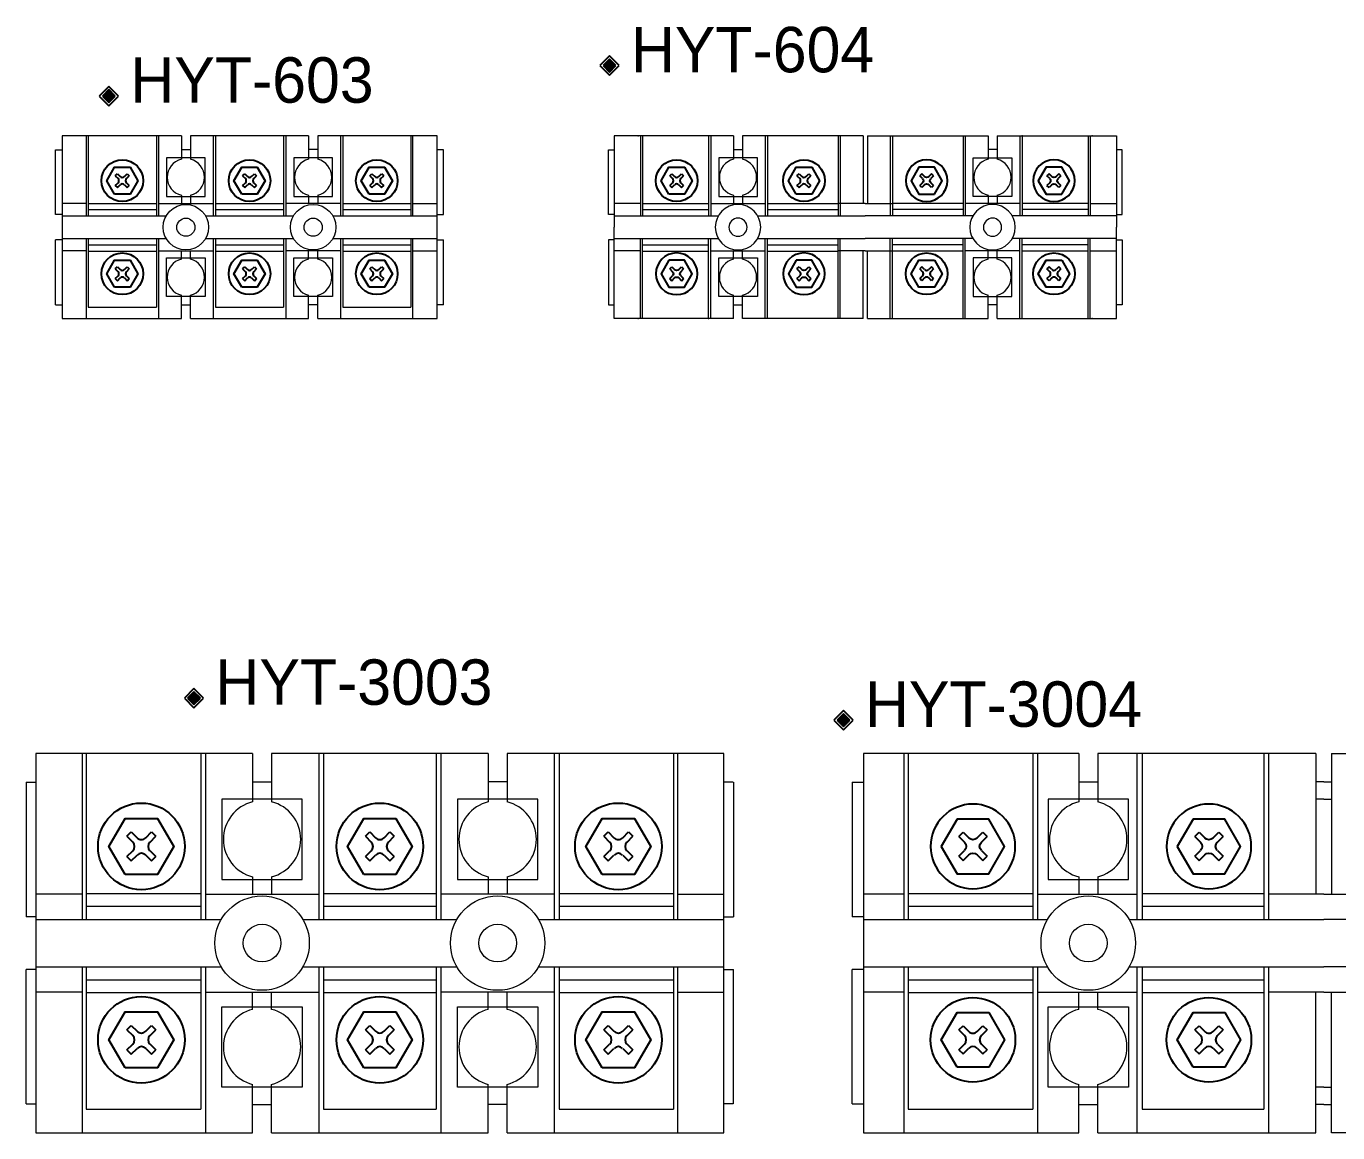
# Model space of a CAD drawing. Header units: millimetres. Extents: x 22 to 1346, y 56 to 432.
# Drawn here: x 21.9 to 310.4, y 66.8 to 310.4 of the extents above; entities that cross this region are included whole.
import ezdxf

# ---------------------------------------------------------------- set-up
doc = ezdxf.new("R2010")
doc.units = ezdxf.units.MM
doc.layers.add('3', color=3, linetype='Continuous')
doc.layers.add('hw_VTP', color=7, linetype='Continuous', lineweight=13)
doc.styles.add('RO', font='txt')

# ---------------------------------------------------------------- blocks, each defined once
blk = doc.blocks.new('1')
at = {"layer": '3'}
for p, q in [((-1.53, 1.07), (-1.07, 1.53)), ((-1.07, 1.53), (-0.46, 0.92)), ((0.46, 0.92), (1.07, 1.53)), ((1.07, 1.53), (1.53, 1.07)), ((-1.53, 1.07), (-0.92, 0.46)), ((0.92, 0.46), (1.53, 1.07)), ((-1.53, -1.07), (-0.92, -0.46)), ((-1.53, -1.07), (-1.07, -1.53)), ((-1.07, -1.53), (-0.46, -0.92)), ((0.46, -0.92), (1.07, -1.53)), ((0.92, -0.46), (1.53, -1.07)), ((1.07, -1.53), (1.53, -1.07))]:
    blk.add_line(p, q, dxfattribs=at)
blk.add_lwpolyline([(-1.71, -2.97), (-3.43, 0), (-1.71, 2.97), (1.71, 2.97), (3.43, 0), (1.71, -2.97)], close=True, dxfattribs=at)
blk.add_circle((0, 0), 4.59, dxfattribs=at)
for centre, start, end in [((-1.37, 0), 315, 45), ((0, 1.37), 225, 315), ((1.37, 0), 135, 225), ((0, -1.37), 45, 135)]:
    blk.add_arc(centre, 0.648, start, end, dxfattribs=at)
blk = doc.blocks.new('CD_3P-60A')
at = {"layer": 'hw_VTP', "linetype": 'Continuous'}
for p, q in [((-27.25, 20.1), (-27.25, -20.1)), ((-1, 20.1), (-27.25, 20.1)), ((-21.95, 20.1), (-21.95, 2.5)), ((-21.5, 20.1), (-21.5, 2.5)), ((-6.5, 20.1), (-6.5, 2.5)), ((-6, 20.1), (-6, 2.5)), ((-1, 20.1), (-1, 14.98)), ((27, 20.1), (1, 20.1)), ((1, 20.1), (1, 14.98)), ((6, 20.1), (6, 2.5)), ((6.5, 20.1), (6.5, 2.5)), ((21.5, 20.1), (21.5, 2.5)), ((22, 20.1), (22, 2.5)), ((27, 20.1), (27, 14.98)), ((55.25, 20.1), (29, 20.1)), ((29, 20.1), (29, 14.98)), ((34, 20.1), (34, 2.5)), ((34.5, 20.1), (34.5, 2.5)), ((49.5, 20.1), (49.5, 2.5)), ((49.95, 2.5), (49.95, 20.1)), ((55.25, -20.1), (55.25, 20.1)), ((-28.7, 2.8), (-28.7, 17.05)), ((-28.7, 17.05), (-27.25, 17.05)), ((-1, 17.1), (1, 17.1)), ((1, 15.25), (-1, 15.25)), ((29, 17.1), (27, 17.1)), ((29, 15.25), (27, 15.25)), ((56.7, 17.05), (55.25, 17.05)), ((56.7, 2.8), (56.7, 17.05)), ((-1, 7.02), (-1, 5.2)), ((1, 7.02), (1, 5.2)), ((27, 7.02), (27, 5.2)), ((29, 7.02), (29, 5.2)), ((-21.95, 5.2), (-27.25, 5.2)), ((-21.5, 5.25), (-6.5, 5.25)), ((-21.5, 3.9), (-6.5, 3.9)), ((-6, 5.2), (6, 5.2)), ((6.5, 5.25), (21.5, 5.25)), ((6.5, 3.9), (21.5, 3.9)), ((34, 5.2), (22, 5.2)), ((34.5, 5.25), (49.5, 5.25)), ((34.5, 3.9), (49.5, 3.9)), ((49.95, 5.2), (55.25, 5.2)), ((-27.25, 2.8), (-28.7, 2.8)), ((-27.25, 2.5), (-4.33, 2.5)), ((4.33, 2.5), (23.67, 2.5)), ((32.33, 2.5), (55.25, 2.5)), ((55.25, 2.8), (56.7, 2.8)), ((-28.7, -17.05), (-28.7, -2.8)), ((-27.25, -2.8), (-28.7, -2.8)), ((-27.25, -2.5), (-4.33, -2.5)), ((-21.95, -2.5), (-21.95, -20.1)), ((-21.5, -2.5), (-21.5, -17.6)), ((-6.5, -2.5), (-6.5, -17.6)), ((-6, -2.5), (-6, -20.1)), ((4.33, -2.5), (23.67, -2.5)), ((6, -2.5), (6, -20.1)), ((6.5, -2.5), (6.5, -17.6)), ((21.5, -2.5), (21.5, -17.6)), ((22, -2.5), (22, -20.1)), ((32.33, -2.5), (55.25, -2.5)), ((34, -2.5), (34, -20.1)), ((34.5, -2.5), (34.5, -17.6)), ((49.5, -2.5), (49.5, -17.6)), ((49.95, -20.1), (49.95, -2.5)), ((55.25, -2.8), (56.7, -2.8)), ((56.7, -17.05), (56.7, -2.8)), ((-21.95, -5.2), (-27.25, -5.2)), ((-21.5, -3.9), (-6.5, -3.9)), ((-21.5, -5.25), (-6.5, -5.25)), ((-6, -5.2), (6, -5.2)), ((-1, -7.02), (-1, -5.2)), ((1, -7.02), (1, -5.2)), ((6.5, -3.9), (21.5, -3.9)), ((6.5, -5.25), (21.5, -5.25)), ((34, -5.2), (22, -5.2)), ((27, -7.02), (27, -5.2)), ((29, -7.02), (29, -5.2)), ((34.5, -3.9), (49.5, -3.9)), ((34.5, -5.25), (49.5, -5.25)), ((49.95, -5.2), (55.25, -5.2)), ((-28.7, -17.05), (-27.25, -17.05)), ((-1, -20.1), (-1, -14.98)), ((1, -15.25), (-1, -15.25)), ((-1, -17.1), (1, -17.1)), ((1, -20.1), (1, -14.98)), ((27, -20.1), (27, -14.98)), ((29, -15.25), (27, -15.25)), ((29, -17.1), (27, -17.1)), ((29, -20.1), (29, -14.98)), ((56.7, -17.05), (55.25, -17.05)), ((-27.25, -20.1), (-1, -20.1)), ((-21.5, -17.6), (-6.5, -17.6)), ((1, -20.1), (27, -20.1)), ((6.5, -17.6), (21.5, -17.6)), ((29, -20.1), (55.25, -20.1)), ((34.5, -17.6), (49.5, -17.6))]:
    blk.add_line(p, q, dxfattribs=at)
for points in [[(-1, 15.25), (-4.25, 15.25), (-4.25, 6.75), (4.25, 6.75), (4.25, 15.25), (1, 15.25)], [(27, 15.25), (23.75, 15.25), (23.75, 6.75), (32.25, 6.75), (32.25, 15.25), (29, 15.25)], [(-1, -15.25), (-4.25, -15.25), (-4.25, -6.75), (4.25, -6.75), (4.25, -15.25), (1, -15.25)], [(27, -15.25), (23.75, -15.25), (23.75, -6.75), (32.25, -6.75), (32.25, -15.25), (29, -15.25)]]:
    blk.add_lwpolyline(points, dxfattribs=at)
for centre, radius in [((0, 0), 5), ((28, 0), 5), ((0, 0), 2), ((28, 0), 2)]:
    blk.add_circle(centre, radius, dxfattribs=at)
for centre, start, end in [((0, 11), 104.117, 255.883), ((0, 11), 284.117, 75.883), ((28, 11), 104.117, 255.883), ((28, 11), 284.117, 75.883), ((0, -11), 104.117, 255.883), ((0, -11), 284.117, 75.883), ((28, -11), 104.117, 255.883), ((28, -11), 284.117, 75.883)]:
    blk.add_arc(centre, 4.1, start, end, dxfattribs=at)
at = {"layer": 'hw_VTP', "color": 0, "linetype": 'ByBlock'}
for p in [(-21.95, 20.1), (-6, 20.1), (34, 20.1), (49.95, 20.1)]:
    blk.add_point(p, dxfattribs=at)
at = {"layer": 'hw_VTP'}
for p in [(-14, 10.25), (14, 10.25), (42, 10.25), (-14, -10.25), (14, -10.25), (42, -10.25)]:
    blk.add_blockref('1', p, dxfattribs=at)
blk = doc.blocks.new('CD_4P-60A')
at = {"layer": 'hw_VTP', "linetype": 'Continuous'}
for p, q in [((-1, 20.1), (-27.25, 20.1)), ((-27.25, 20.1), (-27.25, 0)), ((-21.45, 20.1), (-21.45, 2.5)), ((-21, 20.1), (-21, 2.5)), ((-6.5, 20.1), (-6.5, 2.5)), ((-6, 20.1), (-6, 2.5)), ((-1, 20.1), (-1, 14.98)), ((27.5, 20.1), (1, 20.1)), ((1, 20.1), (1, 14.98)), ((6, 20.1), (6, 2.5)), ((6.5, 20.1), (6.5, 2.5)), ((22, 20.1), (22, 2.5)), ((22.5, 20.1), (22.5, 2.5)), ((27.5, 20.1), (27.5, 5.2)), ((28.5, 20.1), (55, 20.1)), ((28.5, 20.1), (28.5, 5.2)), ((33.5, 20.1), (33.5, 2.5)), ((34, 20.1), (34, 2.5)), ((49.5, 20.1), (49.5, 2.5)), ((50, 20.1), (50, 2.5)), ((55, 20.1), (55, 14.98)), ((57, 20.1), (83.25, 20.1)), ((57, 20.1), (57, 14.98)), ((62, 20.1), (62, 2.5)), ((62.5, 20.1), (62.5, 2.5)), ((77, 20.1), (77, 2.5)), ((77.45, 20.1), (77.45, 2.5)), ((83.25, 20.1), (83.25, 0)), ((-28.5, 2.8), (-28.5, 17.05)), ((-28.5, 17.05), (-27.25, 17.05)), ((-1, 17.1), (1, 17.1)), ((1, 15.25), (-1, 15.25)), ((57, 17.1), (55, 17.1)), ((55, 15.25), (57, 15.25)), ((84.5, 17.05), (83.25, 17.05)), ((84.5, 2.8), (84.5, 17.05)), ((-1, 7.02), (-1, 5.2)), ((1, 7.02), (1, 5.2)), ((55, 7.02), (55, 5.2)), ((57, 7.02), (57, 5.2)), ((-21.45, 5.2), (-27.25, 5.2)), ((-21, 5.25), (-6.5, 5.25)), ((-21, 3.9), (-6.5, 3.9)), ((-6, 5.2), (6, 5.2)), ((6.5, 5.25), (22, 5.25)), ((6.5, 3.9), (22, 3.9)), ((28, 5.2), (22, 5.2)), ((28, 5.2), (34, 5.2)), ((49.5, 5.25), (34, 5.25)), ((49.5, 3.9), (34, 3.9)), ((62, 5.2), (50, 5.2)), ((77, 5.25), (62.5, 5.25)), ((77, 3.9), (62.5, 3.9)), ((77.45, 5.2), (83.25, 5.2)), ((-27.25, 2.8), (-28.5, 2.8)), ((-27.25, 2.5), (-4.33, 2.5)), ((-27.25, -20.1), (-27.25, 0)), ((4.33, 2.5), (28, 2.5)), ((51.67, 2.5), (28, 2.5)), ((83.25, 2.5), (60.33, 2.5)), ((83.25, 2.8), (84.5, 2.8)), ((83.25, -20.1), (83.25, 0)), ((-28.5, -2.8), (-28.5, -17.05)), ((-27.25, -2.8), (-28.5, -2.8)), ((-27.25, -2.5), (-4.33, -2.5)), ((-21.45, -20.1), (-21.45, -2.5)), ((-21, -20.1), (-21, -2.5)), ((-6.5, -20.1), (-6.5, -2.5)), ((-6, -20.1), (-6, -2.5)), ((4.33, -2.5), (28, -2.5)), ((6, -20.1), (6, -2.5)), ((6.5, -20.1), (6.5, -2.5)), ((22, -20.1), (22, -2.5)), ((22.5, -20.1), (22.5, -2.5)), ((51.67, -2.5), (28, -2.5)), ((33.5, -20.1), (33.5, -2.5)), ((34, -20.1), (34, -2.5)), ((49.5, -20.1), (49.5, -2.5)), ((50, -20.1), (50, -2.5)), ((83.25, -2.5), (60.33, -2.5)), ((62, -20.1), (62, -2.5)), ((62.5, -20.1), (62.5, -2.5)), ((77, -20.1), (77, -2.5)), ((77.45, -20.1), (77.45, -2.5)), ((83.25, -2.8), (84.5, -2.8)), ((84.5, -2.8), (84.5, -17.05)), ((-21.45, -5.2), (-27.25, -5.2)), ((-21, -3.9), (-6.5, -3.9)), ((-21, -5.25), (-6.5, -5.25)), ((-6, -5.2), (6, -5.2)), ((-1, -7.02), (-1, -5.2)), ((1, -7.02), (1, -5.2)), ((6.5, -3.9), (22, -3.9)), ((6.5, -5.25), (22, -5.25)), ((28, -5.2), (22, -5.2)), ((27.5, -20.1), (27.5, -5.2)), ((28, -5.2), (34, -5.2)), ((28.5, -20.1), (28.5, -5.2)), ((49.5, -3.9), (34, -3.9)), ((49.5, -5.25), (34, -5.25)), ((62, -5.2), (50, -5.2)), ((55, -7.02), (55, -5.2)), ((57, -7.02), (57, -5.2)), ((77, -3.9), (62.5, -3.9)), ((77, -5.25), (62.5, -5.25)), ((77.45, -5.2), (83.25, -5.2)), ((-28.5, -17.05), (-27.25, -17.05)), ((-1, -20.1), (-1, -14.98)), ((1, -15.25), (-1, -15.25)), ((-1, -17.1), (1, -17.1)), ((1, -20.1), (1, -14.98)), ((55, -20.1), (55, -14.98)), ((55, -15.25), (57, -15.25)), ((57, -17.1), (55, -17.1)), ((57, -20.1), (57, -14.98)), ((84.5, -17.05), (83.25, -17.05)), ((-1, -20.1), (-27.25, -20.1)), ((27.5, -20.1), (1, -20.1)), ((28.5, -20.1), (55, -20.1)), ((57, -20.1), (83.25, -20.1))]:
    blk.add_line(p, q, dxfattribs=at)
for points in [[(-1, 15.25), (-4.25, 15.25), (-4.25, 6.75), (4.25, 6.75), (4.25, 15.25), (1, 15.25)], [(57, 15.25), (60.25, 15.25), (60.25, 6.75), (51.75, 6.75), (51.75, 15.25), (55, 15.25)], [(-1, -15.25), (-4.25, -15.25), (-4.25, -6.75), (4.25, -6.75), (4.25, -15.25), (1, -15.25)], [(57, -15.25), (60.25, -15.25), (60.25, -6.75), (51.75, -6.75), (51.75, -15.25), (55, -15.25)]]:
    blk.add_lwpolyline(points, dxfattribs=at)
for centre, radius, start, end in [((0, 11), 4.1, 104.117, 255.883), ((0, 11), 4.1, 284.117, 75.883), ((56, 11), 4.1, 104.117, 255.883), ((56, 11), 4.1, 284.117, 75.883), ((0, 0), 5, 0, 180), ((56, 0), 5, 0, 180), ((0, 0), 5, 180, 0), ((0, 0), 2, 0, 180), ((0, 0), 2, 180, 0), ((56, 0), 5, 180, 0), ((56, 0), 2, 0, 180), ((56, 0), 2, 180, 0), ((0, -11), 4.1, 104.117, 255.883), ((0, -11), 4.1, 284.117, 75.883), ((56, -11), 4.1, 104.117, 255.883), ((56, -11), 4.1, 284.117, 75.883)]:
    blk.add_arc(centre, radius, start, end, dxfattribs=at)
at = {"layer": 'hw_VTP', "color": 0, "linetype": 'ByBlock'}
for p in [(-21.95, 20.1), (-6.5, 20.1), (62.5, 20.1), (77.95, 20.1), (-21.95, -20.1), (-6.5, -20.1), (62.5, -20.1), (77.95, -20.1)]:
    blk.add_point(p, dxfattribs=at)
at = {"layer": 'hw_VTP'}
for p in [(-13.5, 10.25), (14.5, 10.25)]:
    blk.add_blockref('1', p, dxfattribs=at)
at = {"layer": 'hw_VTP', "xscale": -1}
for p in [(41.5, 10.25), (69.5, 10.25)]:
    blk.add_blockref('1', p, dxfattribs=at)
at = {"layer": 'hw_VTP', "xscale": -1, "rotation": 180}
for p in [(-13.5, -10.25), (14.5, -10.25)]:
    blk.add_blockref('1', p, dxfattribs=at)
at = {"layer": 'hw_VTP', "rotation": 180}
for p in [(41.5, -10.25), (69.5, -10.25)]:
    blk.add_blockref('1', p, dxfattribs=at)
blk = doc.blocks.new('CD_3P-300A')
at = {"layer": 'hw_VTP', "linetype": 'Continuous'}
for p, q in [((-49.76, 41.75), (-49.76, -41.75)), ((-2.08, 41.75), (-49.76, 41.75)), ((-39.61, 41.75), (-39.61, 5.19)), ((-38.68, 41.75), (-38.68, 5.19)), ((-13.5, 41.75), (-13.5, 5.19)), ((-12.46, 41.75), (-12.46, 5.19)), ((-2.08, 41.75), (-2.08, 31.11)), ((49.75, 41.75), (2.08, 41.75)), ((2.08, 41.75), (2.08, 31.11)), ((12.46, 41.75), (12.46, 5.19)), ((13.5, 41.75), (13.5, 5.19)), ((38.33, 41.75), (38.33, 5.19)), ((39.36, 41.75), (39.36, 5.19)), ((49.75, 41.75), (49.75, 31.11)), ((101.59, 41.75), (53.9, 41.75)), ((53.9, 41.75), (53.9, 31.11)), ((64.29, 41.75), (64.29, 5.19)), ((65.33, 41.75), (65.33, 5.19)), ((90.5, 41.75), (90.5, 5.19)), ((91.44, 5.19), (91.44, 41.75)), ((101.59, -41.75), (101.59, 41.75)), ((-51.89, 35.41), (-51.89, 5.82)), ((-51.89, 35.41), (-49.76, 35.41)), ((-2.08, 35.52), (2.08, 35.52)), ((53.9, 35.52), (49.75, 35.52)), ((103.66, 35.41), (101.59, 35.41)), ((103.71, 35.41), (103.71, 5.82)), ((2.08, 31.68), (-2.08, 31.68)), ((53.9, 31.68), (49.75, 31.68)), ((-2.08, 14.59), (-2.08, 10.8)), ((2.08, 14.59), (2.08, 10.8)), ((49.75, 14.59), (49.75, 10.8)), ((53.9, 14.59), (53.9, 10.8)), ((-39.61, 10.8), (-49.76, 10.8)), ((-38.68, 10.9), (-13.5, 10.9)), ((-12.46, 10.8), (12.46, 10.8)), ((13.5, 10.9), (38.33, 10.9)), ((64.29, 10.8), (39.36, 10.8)), ((65.33, 10.9), (90.5, 10.9)), ((91.44, 10.8), (101.59, 10.8)), ((-49.76, 5.82), (-51.89, 5.82)), ((-38.68, 8.1), (-13.5, 8.1)), ((13.5, 8.1), (38.33, 8.1)), ((65.33, 8.1), (90.5, 8.1)), ((101.59, 5.82), (103.71, 5.82)), ((-49.76, 5.19), (-8.99, 5.19)), ((8.99, 5.19), (42.83, 5.19)), ((60.82, 5.19), (101.59, 5.19)), ((-49.76, -5.19), (-8.99, -5.19)), ((-39.61, -5.19), (-39.61, -41.75)), ((-38.68, -5.19), (-38.68, -36.56)), ((-13.5, -5.19), (-13.5, -36.56)), ((-12.46, -5.19), (-12.46, -41.75)), ((8.99, -5.19), (42.83, -5.19)), ((12.46, -5.19), (12.46, -41.75)), ((13.5, -5.19), (13.5, -36.56)), ((38.33, -5.19), (38.33, -36.56)), ((39.36, -5.19), (39.36, -41.75)), ((60.82, -5.19), (101.59, -5.19)), ((64.29, -5.19), (64.29, -41.75)), ((65.33, -5.19), (65.33, -36.56)), ((90.5, -5.19), (90.5, -36.56)), ((91.44, -41.75), (91.44, -5.19)), ((-51.89, -35.41), (-51.89, -5.82)), ((-49.76, -5.82), (-51.89, -5.82)), ((-38.68, -8.1), (-13.5, -8.1)), ((13.5, -8.1), (38.33, -8.1)), ((65.33, -8.1), (90.5, -8.1)), ((101.59, -5.82), (103.71, -5.82)), ((103.71, -35.41), (103.71, -5.82)), ((-39.61, -10.8), (-49.76, -10.8)), ((-38.68, -10.9), (-13.5, -10.9)), ((-12.46, -10.8), (12.46, -10.8)), ((-2.08, -14.59), (-2.08, -10.8)), ((2.08, -14.59), (2.08, -10.8)), ((13.5, -10.9), (38.33, -10.9)), ((64.29, -10.8), (39.36, -10.8)), ((49.75, -14.59), (49.75, -10.8)), ((53.9, -14.59), (53.9, -10.8)), ((65.33, -10.9), (90.5, -10.9)), ((91.44, -10.8), (101.59, -10.8)), ((-2.08, -41.75), (-2.08, -31.11)), ((2.08, -31.68), (-2.08, -31.68)), ((2.08, -41.75), (2.08, -31.11)), ((49.75, -41.75), (49.75, -31.11)), ((53.9, -31.68), (49.75, -31.68)), ((53.9, -41.75), (53.9, -31.11)), ((-51.89, -35.41), (-49.76, -35.41)), ((-38.68, -36.56), (-13.5, -36.56)), ((-2.08, -35.52), (2.08, -35.52)), ((13.5, -36.56), (38.33, -36.56)), ((53.9, -35.52), (49.75, -35.52)), ((65.33, -36.56), (90.5, -36.56)), ((103.66, -35.41), (101.59, -35.41)), ((-49.76, -41.75), (-2.08, -41.75)), ((2.08, -41.75), (49.75, -41.75)), ((53.9, -41.75), (101.59, -41.75))]:
    blk.add_line(p, q, dxfattribs=at)
for points in [[(-2.08, 31.68), (-8.83, 31.68), (-8.83, 14.02), (8.83, 14.02), (8.83, 31.68), (2.08, 31.68)], [(49.75, 31.68), (43, 31.68), (43, 14.02), (60.66, 14.02), (60.66, 31.68), (53.9, 31.68)], [(-2.08, -31.68), (-8.83, -31.68), (-8.83, -14.02), (8.83, -14.02), (8.83, -31.68), (2.08, -31.68)], [(49.75, -31.68), (43, -31.68), (43, -14.02), (60.66, -14.02), (60.66, -31.68), (53.9, -31.68)]]:
    blk.add_lwpolyline(points, dxfattribs=at)
for centre, radius in [((0, 0), 10.39), ((51.83, 0), 10.39), ((0, 0), 4.15), ((51.83, 0), 4.15)]:
    blk.add_circle(centre, radius, dxfattribs=at)
for centre, start, end in [((0, 22.85), 104.117, 255.883), ((0, 22.85), 284.117, 75.883), ((51.83, 22.85), 104.117, 255.883), ((51.83, 22.85), 284.117, 75.883), ((0, -22.85), 104.117, 255.883), ((0, -22.85), 284.117, 75.883), ((51.83, -22.85), 104.117, 255.883), ((51.83, -22.85), 284.117, 75.883)]:
    blk.add_arc(centre, 8.52, start, end, dxfattribs=at)
at = {"layer": 'hw_VTP', "color": 0, "linetype": 'ByBlock'}
for p in [(-39.61, 41.75), (-12.46, 41.75), (64.29, 41.75), (91.44, 41.75)]:
    blk.add_point(p, dxfattribs=at)
at = {"layer": 'hw_VTP', "xscale": 2.077114427860805, "yscale": 2.077114427860805, "zscale": 2.077114427860805}
for p in [(-26.56, 21.29), (25.91, 21.29), (78.38, 21.29), (-26.56, -21.29), (25.91, -21.29), (78.38, -21.29)]:
    blk.add_blockref('1', p, dxfattribs=at)
blk = doc.blocks.new('CD_4P-300A')
at = {"layer": 'hw_VTP', "linetype": 'Continuous'}
for p, q in [((-49.43, 41.75), (-49.43, -41.75)), ((-2.08, 41.75), (-49.43, 41.75)), ((-40.55, 41.75), (-40.55, 5.19)), ((-39.61, 41.75), (-39.61, 5.19)), ((-12.17, 41.75), (-12.17, 5.19)), ((-11.13, 41.75), (-11.13, 5.19)), ((-2.08, 41.75), (-2.08, 31.11)), ((50.07, 41.75), (2.08, 41.75)), ((2.08, 41.75), (2.08, 31.11)), ((10.69, 41.75), (10.69, 5.19)), ((11.86, 41.75), (11.86, 5.19)), ((38.64, 41.75), (38.64, 5.19)), ((39.68, 41.75), (39.68, 5.19)), ((50.07, 41.75), (50.07, 31.11)), ((53.53, 41.75), (101.52, 41.75)), ((53.53, 41.75), (53.53, 31.11)), ((63.92, 41.75), (63.92, 5.19)), ((64.96, 41.75), (64.96, 5.19)), ((91.74, 41.75), (91.74, 5.19)), ((92.91, 41.75), (92.91, 5.19)), ((101.52, 41.75), (101.52, 31.11)), ((105.68, 41.75), (153.03, 41.75)), ((105.68, 41.75), (105.68, 31.11)), ((114.73, 41.75), (114.73, 5.19)), ((115.77, 41.75), (115.77, 5.19)), ((143.21, 41.75), (143.21, 5.19)), ((144.15, 41.75), (144.15, 5.19)), ((153.03, 41.75), (153.03, -41.75)), ((-51.9, 35.41), (-51.9, 5.82)), ((-51.9, 35.41), (-49.43, 35.41)), ((-2.08, 35.52), (2.08, 35.52)), ((51.8, 35.52), (50.07, 35.52)), ((51.8, 35.52), (53.53, 35.52)), ((105.68, 35.52), (101.52, 35.52)), ((155.5, 35.41), (153.03, 35.41)), ((155.5, 35.41), (155.5, 5.82)), ((2.08, 31.68), (-2.08, 31.68)), ((51.8, 31.68), (50.07, 31.68)), ((50.07, 31.11), (50.07, 10.8)), ((51.8, 31.68), (53.53, 31.68)), ((53.53, 31.11), (53.53, 10.8)), ((101.52, 31.68), (105.68, 31.68)), ((-2.08, 14.59), (-2.08, 10.8)), ((2.08, 14.59), (2.08, 10.8)), ((101.52, 14.59), (101.52, 10.8)), ((105.68, 14.59), (105.68, 10.8)), ((-40.55, 10.8), (-49.43, 10.8)), ((-39.61, 10.9), (-12.17, 10.9)), ((-11.13, 10.8), (10.69, 10.8)), ((11.86, 10.9), (38.64, 10.9)), ((51.8, 10.8), (39.68, 10.8)), ((51.8, 10.8), (63.92, 10.8)), ((91.74, 10.9), (64.96, 10.9)), ((114.73, 10.8), (92.91, 10.8)), ((143.21, 10.9), (115.77, 10.9)), ((144.15, 10.8), (153.03, 10.8)), ((-49.43, 5.82), (-51.9, 5.82)), ((-39.61, 8.1), (-12.17, 8.1)), ((11.86, 8.1), (38.64, 8.1)), ((91.74, 8.1), (64.96, 8.1)), ((143.21, 8.1), (115.77, 8.1)), ((153.03, 5.82), (155.5, 5.82)), ((-49.43, 5.19), (-8.99, 5.19)), ((8.99, 5.19), (51.8, 5.19)), ((94.61, 5.19), (51.8, 5.19)), ((153.03, 5.19), (112.59, 5.19)), ((-49.43, -5.19), (-8.99, -5.19)), ((-40.55, -5.19), (-40.55, -41.75)), ((-39.61, -5.19), (-39.61, -36.56)), ((-12.17, -5.19), (-12.17, -36.56)), ((-11.13, -5.19), (-11.13, -41.75)), ((8.99, -5.19), (51.8, -5.19)), ((10.69, -5.19), (10.69, -41.75)), ((11.86, -5.19), (11.86, -36.56)), ((38.64, -5.19), (38.64, -36.56)), ((39.68, -5.19), (39.68, -41.75)), ((94.61, -5.19), (51.8, -5.19)), ((63.92, -5.19), (63.92, -41.75)), ((64.96, -5.19), (64.96, -36.56)), ((91.74, -5.19), (91.74, -36.56)), ((92.91, -5.19), (92.91, -41.75)), ((153.03, -5.19), (112.59, -5.19)), ((114.73, -5.19), (114.73, -41.75)), ((115.77, -5.19), (115.77, -36.56)), ((143.21, -5.19), (143.21, -36.56)), ((144.15, -5.19), (144.15, -41.75)), ((-51.9, -35.41), (-51.9, -5.82)), ((-49.43, -5.82), (-51.9, -5.82)), ((-39.61, -8.1), (-12.17, -8.1)), ((11.86, -8.1), (38.64, -8.1)), ((91.74, -8.1), (64.96, -8.1)), ((143.21, -8.1), (115.77, -8.1)), ((153.03, -5.82), (155.5, -5.82)), ((155.5, -35.41), (155.5, -5.82)), ((-40.55, -10.8), (-49.43, -10.8)), ((-39.61, -10.9), (-12.17, -10.9)), ((-11.13, -10.8), (10.69, -10.8)), ((-2.08, -14.59), (-2.08, -10.8)), ((2.08, -14.59), (2.08, -10.8)), ((11.86, -10.9), (38.64, -10.9)), ((51.8, -10.8), (39.68, -10.8)), ((50.07, -31.11), (50.07, -10.8)), ((51.8, -10.8), (63.92, -10.8)), ((53.53, -31.11), (53.53, -10.8)), ((91.74, -10.9), (64.96, -10.9)), ((114.73, -10.8), (92.91, -10.8)), ((101.52, -14.59), (101.52, -10.8)), ((105.68, -14.59), (105.68, -10.8)), ((143.21, -10.9), (115.77, -10.9)), ((144.15, -10.8), (153.03, -10.8)), ((-2.08, -41.75), (-2.08, -31.11)), ((2.08, -31.68), (-2.08, -31.68)), ((2.08, -41.75), (2.08, -31.11)), ((50.07, -41.75), (50.07, -31.11)), ((51.8, -31.68), (50.07, -31.68)), ((51.8, -31.68), (53.53, -31.68)), ((53.53, -41.75), (53.53, -31.11)), ((101.52, -41.75), (101.52, -31.11)), ((101.52, -31.68), (105.68, -31.68)), ((105.68, -41.75), (105.68, -31.11)), ((-51.9, -35.41), (-49.43, -35.41)), ((-39.61, -36.56), (-12.17, -36.56)), ((-2.08, -35.52), (2.08, -35.52)), ((11.86, -36.56), (38.64, -36.56)), ((51.8, -35.52), (50.07, -35.52)), ((51.8, -35.52), (53.53, -35.52)), ((91.74, -36.56), (64.96, -36.56)), ((105.68, -35.52), (101.52, -35.52)), ((143.21, -36.56), (115.77, -36.56)), ((155.5, -35.41), (153.03, -35.41)), ((-49.43, -41.75), (-2.08, -41.75)), ((2.08, -41.75), (50.07, -41.75)), ((101.52, -41.75), (53.53, -41.75)), ((153.03, -41.75), (105.68, -41.75))]:
    blk.add_line(p, q, dxfattribs=at)
for points in [[(-2.08, 31.68), (-8.83, 31.68), (-8.83, 14.02), (8.83, 14.02), (8.83, 31.68), (2.08, 31.68)], [(105.68, 31.68), (112.43, 31.68), (112.43, 14.02), (94.77, 14.02), (94.77, 31.68), (101.52, 31.68)], [(-2.08, -31.68), (-8.83, -31.68), (-8.83, -14.02), (8.83, -14.02), (8.83, -31.68), (2.08, -31.68)], [(105.68, -31.68), (112.43, -31.68), (112.43, -14.02), (94.77, -14.02), (94.77, -31.68), (101.52, -31.68)]]:
    blk.add_lwpolyline(points, dxfattribs=at)
for centre, radius in [((0, 0), 10.39), ((103.6, 0), 10.39), ((0, 0), 4.15), ((103.6, 0), 4.15)]:
    blk.add_circle(centre, radius, dxfattribs=at)
for centre, start, end in [((0, 22.85), 104.117, 255.883), ((0, 22.85), 284.117, 75.883), ((103.6, 22.85), 104.117, 255.883), ((103.6, 22.85), 284.117, 75.883), ((0, -22.85), 104.117, 255.883), ((0, -22.85), 284.117, 75.883), ((103.6, -22.85), 104.117, 255.883), ((103.6, -22.85), 284.117, 75.883)]:
    blk.add_arc(centre, 8.52, start, end, dxfattribs=at)
at = {"layer": 'hw_VTP', "color": 0, "linetype": 'ByBlock'}
for p in [(-40.55, 41.75), (-11.13, 41.75), (114.73, 41.75), (144.15, 41.75)]:
    blk.add_point(p, dxfattribs=at)
at = {"layer": 'hw_VTP', "yscale": 2.02903353057195, "rotation": 180}
for p, xscale, zscale in [((-25.36, 21.29), -2.02903353057195, 2.029033530571902), ((26.55, 21.29), -2.02903353057195, 2.029033530571902), ((77.05, 21.29), 2.02903353057195, 2.02903353057195), ((128.96, 21.29), 2.02903353057195, 2.02903353057195)]:
    blk.add_blockref('1', p, dxfattribs=dict(at, xscale=xscale, zscale=zscale))
at = {"layer": 'hw_VTP', "yscale": 2.02903353057195}
for p, xscale, zscale in [((-25.36, -21.29), 2.02903353057195, 2.02903353057195), ((26.55, -21.29), 2.02903353057195, 2.02903353057195), ((77.05, -21.29), -2.02903353057195, 2.029033530571902), ((128.96, -21.29), -2.02903353057195, 2.029033530571902)]:
    blk.add_blockref('1', p, dxfattribs=dict(at, xscale=xscale, zscale=zscale))

msp = doc.modelspace()

# ---------------------------------------------------------------- hatches: boundary and pattern name
for points in [[(150.19, 303.17), (148.77, 301.75), (150.19, 300.34), (151.6, 301.75)], [(40.06, 296.48), (38.64, 295.06), (40.06, 293.65), (41.47, 295.06)], [(58.78, 163.94), (57.37, 162.52), (58.78, 161.11), (60.2, 162.52)], [(201.68, 159.09), (200.27, 157.67), (201.68, 156.26), (203.1, 157.67)]]:
    msp.add_hatch(color=3).paths.add_polyline_path(points)

# ---------------------------------------------------------------- linework, layer by layer
at = {"color": 3}
for p, q in [((150.19, 303.88), (148.06, 301.75)), ((150.19, 303.17), (148.77, 301.75)), ((152.31, 301.75), (150.19, 303.88)), ((151.6, 301.75), (150.19, 303.17)), ((148.06, 301.75), (150.19, 299.63)), ((148.77, 301.75), (150.19, 300.34)), ((150.19, 300.34), (151.6, 301.75)), ((150.19, 299.63), (152.31, 301.75)), ((40.06, 297.18), (37.94, 295.06)), ((37.94, 295.06), (40.06, 292.94)), ((40.06, 296.48), (38.64, 295.06)), ((38.64, 295.06), (40.06, 293.65)), ((42.18, 295.06), (40.06, 297.18)), ((41.47, 295.06), (40.06, 296.48)), ((40.06, 293.65), (41.47, 295.06)), ((40.06, 292.94), (42.18, 295.06)), ((58.78, 164.64), (56.66, 162.52)), ((60.9, 162.52), (58.78, 164.64)), ((56.66, 162.52), (58.78, 160.4)), ((58.78, 163.94), (57.37, 162.52)), ((57.37, 162.52), (58.78, 161.11)), ((60.2, 162.52), (58.78, 163.94)), ((58.78, 161.11), (60.2, 162.52)), ((58.78, 160.4), (60.9, 162.52)), ((201.68, 159.79), (199.56, 157.67)), ((201.68, 159.09), (200.27, 157.67)), ((203.8, 157.67), (201.68, 159.79)), ((203.1, 157.67), (201.68, 159.09)), ((199.56, 157.67), (201.68, 155.55)), ((200.27, 157.67), (201.68, 156.26)), ((201.68, 156.26), (203.1, 157.67)), ((201.68, 155.55), (203.8, 157.67))]:
    msp.add_line(p, q, dxfattribs=at)

# ---------------------------------------------------------------- block references
for name, p in [('CD_3P-60A', (57, 266.18)), ('CD_4P-60A', (178.47, 266.18)), ('CD_3P-300A', (73.76, 108.59)), ('CD_4P-300A', (255.52, 108.59))]:
    msp.add_blockref(name, p, dxfattribs=at)

# ---------------------------------------------------------------- texts
at = {"color": 3, "style": 'RO'}
for s, p in [('HYT-604', (154.92, 300.28)), ('HYT-603', (44.79, 293.59)), ('HYT-3003', (63.51, 161.05)), ('HYT-3004', (206.41, 156.2))]:
    msp.add_text(s, height=10, dxfattribs=at).set_placement(p)

doc.saveas('drawing.dxf')
